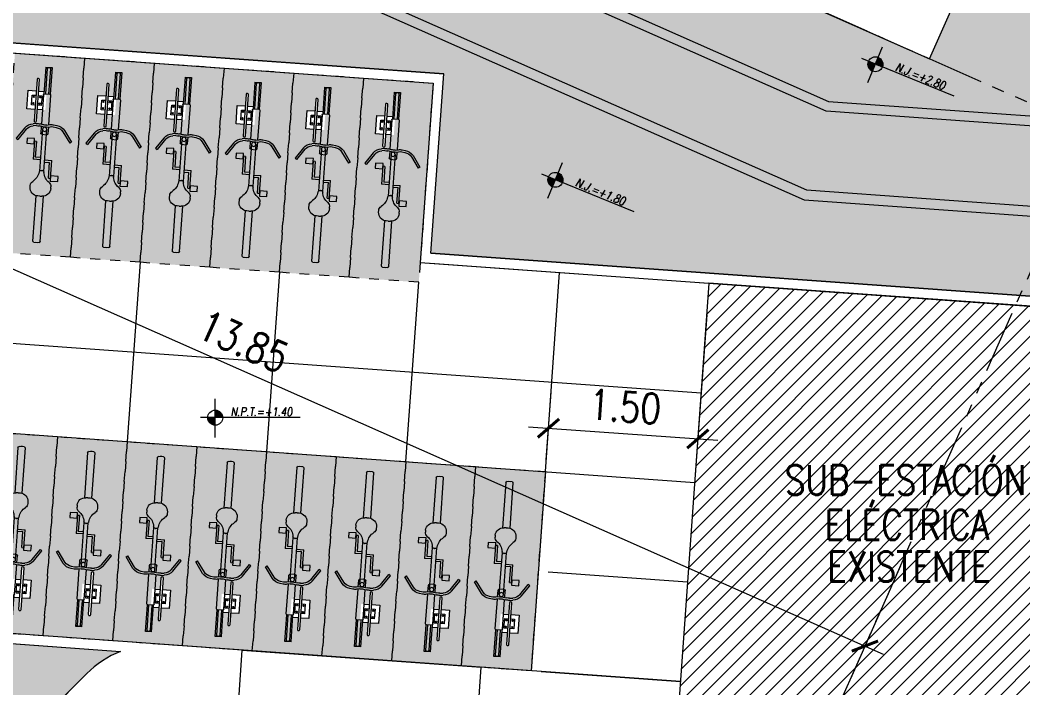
# Model space of a CAD drawing. Header units: millimetres. Extents: x 2471 to 2909, y 1327 to 1568.
# Drawn here: x 2622.96 to 2633.01, y 1379.95 to 1386.63 of the extents above; entities that cross this region are included whole.
import ezdxf
from ezdxf.enums import TextEntityAlignment as Align

# ---------------------------------------------------------------- set-up
doc = ezdxf.new("R2010")
doc.units = ezdxf.units.MM
doc.set_wipeout_variables(frame=1)
doc.linetypes.add('HIDDEN2', pattern=[0.1875, 0.125, -0.0625])
doc.linetypes.add('PHANTOM', pattern=[2.5, 1.25, -0.25, 0.25, -0.25, 0.25, -0.25])
doc.layers.get('0').update_dxf_attribs({"color": 251, "lineweight": 9})
doc.layers.get('DEFPOINTS').update_dxf_attribs({"color": 251, "lineweight": 9})
for name, color, linetype, lineweight in [('A-BICICLETAS', 251, 'Continuous', 13), ('A-EJES', 251, 'PHANTOM', 13), ('A-HATCH', 251, 'Continuous', 13), ('A-MOBILIARIO', 251, 'Continuous', 13), ('A-MURO BAJO', 251, 'Continuous', 13), ('A_50_TextoAmbiente', 251, 'Continuous', 13), ('A_50_TextoIndicaciones', 251, 'Continuous', 13), ('COTAS-EXTER', 251, 'Continuous', 13), ('DLP_VERDE', 251, 'Continuous', 13), ('HATCH', 251, 'Continuous', 13)]:
    doc.layers.add(name, color=color, linetype=linetype, lineweight=lineweight)
doc.styles.add('R100-200', font='romans.shx', dxfattribs={"width": 0.8, "height": 0.3})
doc.styles.add('R80', font='romans.shx', dxfattribs={"width": 0.8, "oblique": 15, "height": 0.1})
doc.styles.add('R80-200', font='romans.shx', dxfattribs={"width": 0.8, "oblique": 10, "height": 0.2})
doc.styles.add('TXT_COTAS', font='romans.shx', dxfattribs={"width": 0.8})
doc.dimstyles.new('DLP-COTA 200', dxfattribs={"dimtxt": 0.3, "dimasz": 0.2, "dimexe": 0.36, "dimexo": 0.12, "dimgap": 0.12, "dimtad": 1, "dimzin": 0, "dimdsep": 46, "dimtxsty": 'TXT_COTAS', "dimblk": 'ARCHTICK', "dimcen": 0.18, "dimdle": 0.2, "dimclrd": 256, "dimclre": 256, "dimclrt": 2, "dimadec": 0, "dimazin": 0, "dimtfac": 1, "dimtix": 1, "dimtofl": 0, "dimtmove": 2, "dimatfit": 3, "dimfxl": 0.36, "dimtolj": 1, "dimtzin": 0, "dimlwd": 9, "dimlwe": 9, "dimarcsym": 0})

# ---------------------------------------------------------------- blocks, each defined once
blk = doc.blocks.new('_ArchTick')
at = {"color": 0, "linetype": 'ByBlock', "const_width": 0.15}
blk.add_lwpolyline([(-0.5, -0.5), (0.5, 0.5)], dxfattribs=at)
blk = doc.blocks.new('*D869')
at = {"layer": 'COTAS-EXTER', "lineweight": 9, "transparency": 16777216}
for p, q in [((43.23897847510482, 8.848695118270879), (42.7372835851853, 7.714718828093073)), ((42.70003753855153, 8.124856283112916), (55.731739547146, 2.359358043603272)), ((55.90488167913821, 3.245033940590982), (55.40318678921869, 2.111057650413173))]:
    blk.add_line(p, q, dxfattribs=at)
at = {"layer": 'DEFPOINTS', "color": 0, "transparency": 16777216}
for p in [(43.28752959365374, 8.958434759639204, -1.21716331414238e-07), (55.95343279768713, 3.354773581959307, -1.21716331414238e-07), (55.54884014486545, 2.440276574518144)]:
    blk.add_point(p, dxfattribs=at)
at = {"layer": 'COTAS-EXTER', "lineweight": 9, "transparency": 16777216, "xscale": 0.2, "yscale": 0.2, "zscale": 0.2}
for p, rotation in [((42.88293694083207, 8.043937752198044), 156.1343966983409), ((55.54884014486545, 2.440276574518144), 336.1343966983409)]:
    blk.add_blockref('_ArchTick', p, dxfattribs=dict(at, rotation=rotation))
at = {"layer": 'COTAS-EXTER', "color": 2, "transparency": 16777216, "insert": (49.32512855958385, 5.489021356436822), "char_height": 0.3, "attachment_point": 5, "rotation": 336.13439669834094, "style": 'TXT_COTAS'}
blk.add_mtext('\\A1;13.85', dxfattribs=at)
blk = doc.blocks.new('SIM NIVEL PLANTA')
at = {"linetype": 'Continuous'}
h = blk.add_hatch(dxfattribs=at)
h.set_pattern_fill('_USER', color=256, scale=0.0999963382923852, angle=45, style=0, pattern_type=0)
h.set_pattern_definition([(45, (35396.10580914898, 26516.48920438578), (-0.0707080889003696, 0.0707080889003696), [])])
h.paths.add_polyline_path([(-17.03192196782002, 1e-16), (-15.53208676343602, 1e-16, 0.4092090227661144), (-17.03192196782002, 1.474380134766136)])
h.paths.add_polyline_path([(-18.53175717220401, -1e-16, 0.4192358746569979), (-17.03192196782002, -1.525729753993459), (-17.03192196782002, 0)])
for p, q in [((-17.03192196782002, -3.974827738415029), (-17.03192196782002, 3.71603278895526)), ((0, 0), (-20, 0))]:
    blk.add_line(p, q)
blk.add_circle((-17.03192196782002, -0.0256748096136619), 1.500054944379798, dxfattribs=at)
at = {"style": 'R80'}
blk.add_attdef('N.P.T.+0.00', text='', height=2.029999999999998, dxfattribs=at).set_placement((-7.766043381718013, 2.014999999999999), align=Align.MIDDLE_CENTER)
blk = doc.blocks.new('BICICLETA')
at = {"ltscale": 0.1}
for p, q in [((-0.0352169326506555, 0), (-0.0352169326506555, -0.3043964114040136)), ((0.0352169326506555, 0), (-0.0352169326506555, 0)), ((0.0352169326506555, 0), (0.0352169326506555, -0.3060924336314201)), ((-0.0219918483053334, -0.3035321608185768), (-0.0219918483053334, -0.0161127932369709)), ((-0.0102528707357124, -0.0043738167732954), (0.0073555955896154, -0.0043738167732954)), ((0.0190945731010288, -0.0161127932369709), (0.0190945731010288, -0.3035321608185768)), ((-0.042535059095826, -0.3152711372822523), (-0.042535059095826, -0.6538007911294699)), ((0.0278988062636927, -0.3035321608185768), (-0.030796081526205, -0.3035321608185768)), ((0.0396377838333137, -0.3152711372822523), (0.0396377838333137, -0.6538007911294699)), ((-0.1006510849110782, -0.6495964899659157), (-0.136093778302893, -0.6538777090609074)), ((-0.097835585474968, -0.6729050148278475), (-0.1332782788667828, -0.6771862339228392)), ((-0.0226960347499699, -0.681324178352952), (-0.0625106919324026, -0.6739967521280051)), ((-0.0226960347499699, -0.6574519332498312), (-0.0582612127182074, -0.6509065739810467)), ((-0.042535059095826, -0.6776730362325907), (-0.042535059095826, -0.755668381229043)), ((0.0197987574501895, -0.6574519332498312), (0.0553639375721105, -0.6509065739810467)), ((0.0197987574501895, -0.681324178352952), (0.059613416728098, -0.6739967521280051)), ((0.0396377838333137, -0.6776730362325907), (0.0396377838333137, -0.755668381229043)), ((0.0949383102124557, -0.6729050148278475), (0.1303810036624782, -0.6771862339228392)), ((0.0977538097067736, -0.6495964899659157), (0.1331965030985884, -0.6538777090609074)), ((-0.2294698675977997, -0.7060678862035275), (-0.317238318210002, -0.8312386739999055)), ((-0.211091686564032, -0.7206780482083559), (-0.2988601372344419, -0.845848836004734)), ((0.0278988062636927, -0.7674073576927185), (-0.030796081526205, -0.7674073576927185)), ((-0.0249265927122906, -0.7087124697864056), (-0.0249265927122906, -1.187924370169639)), ((0.022029317507986, -0.7087124697864056), (0.022029317507986, -1.187924370169639)), ((0.208194411417935, -0.7206780482083559), (0.2959628619719297, -0.845848836004734)), ((0.2265725923934951, -0.7060678862035275), (0.3143410430639051, -0.8312386739999055)), ((-0.317238318210002, -0.8312386739999055), (-0.2988601372344419, -0.845848836004734)), ((0.0817608520155773, -0.8520537223666906), (0.0817608520155773, -1.033725392073392)), ((0.0817608520155773, -0.8520537223666906), (0.105238807038404, -0.8520537223666906)), ((0.105238807038404, -0.8520537223666906), (0.105238807038404, -1.057203346863389)), ((0.3143410430639051, -0.8312386739999055), (0.2959628619719297, -0.845848836004734)), ((-0.0249265927122906, -1.057203346863389), (-0.1081360823009163, -1.057203346863389)), ((-0.1081360823009163, -1.262352971360087), (-0.1081360823009163, -1.057203346863389)), ((-0.0846581271616742, -1.262352971360087), (-0.0846581271616742, -1.080681301653385)), ((-0.0249265927122906, -1.080681301653385), (-0.0846581271616742, -1.080681301653385)), ((0.022029317507986, -1.033725392073392), (0.0817608520155773, -1.033725392073392)), ((0.022029317507986, -1.057203346863389), (0.105238807038404, -1.057203346863389)), ((-0.0059508346021175, -1.178271571174263), (-0.0014486375730485, -1.178271571174263)), ((0.0030535593978129, -1.178271571174263), (-0.0014486375730485, -1.178271571174263)), ((-0.1188384132110514, -1.377834189683198), (-0.1188384132110514, -1.357673712074756)), ((-0.0846581271616742, -1.262352971360087), (-0.1081360823009163, -1.262352971360087)), ((0.1159411379485391, -1.377834189683198), (0.1159411379485391, -1.357673712074756)), ((-0.042535059095826, -1.988261021673679), (-0.042535059095826, -1.470080446451902)), ((-0.0014486375730485, -1.471746010705828), (-0.0249265927122906, -1.471746010705828)), ((-0.0014486375730485, -1.471746010705828), (0.022029317507986, -1.471746010705828)), ((0.0396377838333137, -1.988261021673679), (0.0396377838333137, -1.470080446451902)), ((0.0278988062636927, -2), (-0.030796081526205, -2)), ((0.0073555955896154, -2), (-0.0102528707357124, -2))]:
    blk.add_line(p, q, dxfattribs=at)
for points in [[(0.1902822779957205, -0.8224237971007823), (0.1902822779957205, -0.881683649495244), (0.105238807038404, -0.881683649495244), (0.105238807038404, -0.8224237971007823)], [(-0.1931795531418174, -1.29198289848864), (-0.1931795531418174, -1.232723046094179), (-0.1081360823009163, -1.232723046094179), (-0.1081360823009163, -1.29198289848864)]]:
    blk.add_lwpolyline(points, close=True, dxfattribs=at)
blk.add_circle((-0.0014486375730485, -0.7087124697864056), 0.0234779551140784, dxfattribs=at)
for centre, radius, start, end in [((-0.0102528707357124, -0.0161127932369709), 0.0117389775570392, 90, 180), ((0.0073555955896154, -0.0161127932369709), 0.0117389775570392, 0, 90), ((-0.030796081526205, -0.3152711372822523), 0.0117389775570392, 90, 180), ((0.0278988062636927, -0.3152711372822523), 0.0117389775570392, 0, 90), ((-0.1192007814534008, -0.7937288600951434), 0.1408677306844701, 96.88754168544253, 141.5162396739128), ((-0.1192007814534008, -0.7937288600951434), 0.1173897755703917, 96.88754168544253, 141.5162396739128), ((-0.083758088061586, -0.7894476391375065), 0.1408677306844701, 79.57206374426998, 96.88754168544253), ((-0.083758088061586, -0.7894476391375065), 0.1173897755703917, 79.57206374426998, 96.88754168544253), ((-0.001448638678994, -0.5420010443776846), 0.1173897755703917, 259.5720637442699, 280.42793625573), ((-0.001448638678994, -0.5658732894808054), 0.1173897755703917, 259.5720637442699, 280.42793625573), ((0.0808608127990738, -0.7894476391375065), 0.1408677306844701, 83.11245831455749, 100.42793625573), ((0.0808608127990738, -0.7894476391375065), 0.1173897755703917, 83.11245831455749, 100.42793625573), ((0.1163035061908886, -0.7937288600951434), 0.1173897755703917, 38.48376032608721, 83.11245831455749), ((0.1163035061908886, -0.7937288600951434), 0.1408677306844701, 38.48376032608721, 83.11245831455749), ((-0.030796081526205, -0.755668381229043), 0.0117389775570392, 180, 270), ((0.0278988062636927, -0.755668381229043), 0.0117389775570392, 270, 0), ((-0.1922793090343475, -1.177966738119721), 0.1643621935413706, 306.3264775057557, 352.7261544639273), ((-0.0059508346021175, -1.20174952596426), 0.0234779551140784, 90, 172.7261544639273), ((0.0030535593978129, -1.20174952596426), 0.0234779551140784, 7.273845536072695, 90), ((0.1893820338300429, -1.177966738119721), 0.1643621935413706, 187.2738455360727, 233.6735224942443), ((-0.0601435254211538, -1.357673712074756), 0.0586948877851959, 126.3264775057557, 180), ((0.0572462502168492, -1.357673712074756), 0.0586948877851959, 0, 53.6735224942443), ((-0.0249265927122906, -1.377834189683198), 0.0939118204563134, 180, 270), ((0.022029317507986, -1.377834189683198), 0.0939118204563134, 270, 0), ((-0.030796081526205, -1.988261021673679), 0.0117389775570392, 180, 270), ((0.0278988062636927, -1.988261021673679), 0.0117389775570392, 270, 0)]:
    blk.add_arc(centre, radius, start, end, dxfattribs=at)
blk = doc.blocks.new('ESTAC_BICICLETA')
at = {"layer": 'HATCH'}
h = blk.add_hatch(color=254, dxfattribs=at)
h.dxf.hatch_style = 1
h.paths.add_polyline_path([(-2.842170943040401e-14, 5.684341886080801e-14), (0.6999999999999715, 5.684341886080801e-14), (0.6999999999999715, -1.999999999999943), (-2.842170943040401e-14, -1.999999999999943)])
blk.add_wipeout([(0.15975609629183463, -0.3627446446918575), (0.24024390110958604, -0.3627446452913943), (0.2402439018728295, -0.24811049739538493), (0.2415715358754798, -0.2425770802031807), (0.24634256008705174, -0.23754857846195232), (0.2524390239436633, -0.2359153752871982), (0.25798507854886604, -0.23724945317993928), (0.26294303427914417, -0.24191479165214913), (0.2646341460144354, -0.24811049735797042), (0.2646341461599105, -0.36274464529139205), (0.34512194965106685, -0.3627446448416499), (0.3451219506868261, -0.5481104992319368), (0.26463414615988784, -0.5481104988322484), (0.2646341456511748, -0.6627446443578382), (0.2629002484999017, -0.6690123211736188), (0.2586449430240477, -0.6732426230387067), (0.25243902439807175, -0.6749397656108975), (0.2462697027867227, -0.6732641715921379), (0.24141828978237936, -0.6679661758293884), (0.2402439031449687, -0.6627446443952529), (0.24024390280734034, -0.548110498741299), (0.15975609732781645, -0.5481104991911333)])
at = {"layer": 'A-BICICLETAS', "color": 251, "linetype": 'HIDDEN2', "ltscale": 0.5}
blk.add_lwpolyline([(-2.842170943040401e-14, 5.684341886080801e-14), (0.6999999999999715, 5.684341886080801e-14), (0.6999999999999715, -1.999999999999943), (-2.842170943040401e-14, -1.999999999999943)], close=True, dxfattribs=at)
at = {"layer": 'A-MOBILIARIO', "color": 6, "linetype": 'Continuous'}
blk.add_lwpolyline([(0.2402439018728666, -0.2481104972216373), (0.2402439031449558, -0.6627446439943403, 1), (0.2646341456510621, -0.6627446447212484), (0.2646341460144164, -0.2481104974942528, 1)], format="xyb", close=True, dxfattribs=at)
at = {"layer": 'A-MOBILIARIO', "color": 4, "linetype": 'Continuous'}
for points in [[(0.2402439013277105, -0.54811049874124), (0.1597560973277934, -0.54811049874124), (0.1597560962918346, -0.3627446446918471), (0.2402439011095233, -0.3627446452913816)], [(0.2646341461599078, -0.3627446452913816), (0.3190918139949385, -0.3627446456971605)], [(0.2402439013277604, -0.5042080597089097), (0.2036585361148097, -0.5042080597089097), (0.2036585355695288, -0.4066470840511963), (0.2402439007825045, -0.4066470843237119)], [(0.2646341458327891, -0.4066470843237618), (0.3012195108640378, -0.4066470845964272), (0.3012195114091689, -0.5042080599815252), (0.2646341463779203, -0.5042080597998481)], [(0.3152207159356595, -0.5481104990834319), (0.2646341461598578, -0.5481104988322283)]]:
    blk.add_lwpolyline(points, dxfattribs=at)
at = {"layer": 'A-MOBILIARIO', "color": 7, "linetype": 'Continuous'}
for centre in [(0.2203465871742777, -0.4233351203003361), (0.2203465857205364, -0.4875200259130098), (0.2845314732517705, -0.4233351258429853), (0.284531470707742, -0.4875200224602462)]:
    blk.add_circle(centre, 0.006592494551161714, dxfattribs=at)
at = {"layer": 'A-BICICLETAS', "xscale": -0.8780487806474042, "yscale": 0.8780487806474041, "zscale": 0.878048780647404, "rotation": 0.003284121983559984}
blk.add_blockref('BICICLETA', (0.3499999999999715, -0.1185170615465621), dxfattribs=at)
blk = doc.blocks.new('*D863')
at = {"lineweight": 9, "transparency": 16777216}
for p, q in [((2629.843114733908, 1383.681920817363), (2629.728383746502, 1382.082372329351)), ((2628.235350934269, 1382.233233288258), (2628.283738686803, 1382.907842285818)), ((2628.05849559739, 1382.563073449246), (2629.953626835915, 1382.427141165923))]:
    blk.add_line(p, q, dxfattribs=at)
at = {"layer": 'DEFPOINTS', "color": 0, "transparency": 16777216}
for p in [(2629.851699930754, 1383.80161331669), (2629.754139337037, 1382.441449827332), (2628.226765737424, 1382.113540788931)]:
    blk.add_point(p, dxfattribs=at)
at = {"lineweight": 9, "transparency": 16777216, "xscale": 0.2, "yscale": 0.2, "zscale": 0.2}
for p, rotation in [((2628.257983096268, 1382.548764787837), 175.8973655137129), ((2629.754139337037, 1382.441449827332), 355.8973655137129)]:
    blk.add_blockref('_ArchTick', p, dxfattribs=dict(at, rotation=rotation))
at = {"color": 2, "transparency": 16777216, "insert": (2629.025377909554, 1382.76441543107), "char_height": 0.3, "attachment_point": 5, "rotation": 355.8973655137129, "style": 'TXT_COTAS'}
blk.add_mtext('\\A1;1.50', dxfattribs=at)
blk = doc.blocks.new('ESTRUCTURAS_PISO-1')
at = {"layer": 'HATCH'}
h = blk.add_hatch(color=256, dxfattribs=at)
h.dxf.hatch_style = 1
h.paths.add_polyline_path([(0.1499999901079718, 19.44999999668642), (0.1499999922561983, 14.60000000600598), (5.887486622668803e-07, 14.60000000616151), (-2.934752046712674e-06, 19.44999999667903)])
h.paths.add_polyline_path([(0.1499999928682882, 25.95000000711354), (-5.750000026271664, 25.95000000711354), (-5.750000026271664, 24.90000000721841), (-5.600000026644011, 24.90000000718919), (-5.600000027575334, 25.80000000716143), (-3.661173650471028e-06, 25.80000000709185), (-3.661244591057766e-06, 20.55000000711334), (-1.400003661290611, 20.55000000711266), (-1.400003661291521, 20.45000000710161), (-3.661290065792855e-06, 20.45000000710161), (-2.971077265101485e-06, 19.49999999667909), (1.799999990873403, 19.49999999676641), (1.799999991804725, 20.14999999637678), (1.699999994039899, 20.14999999637678), (1.699999989383286, 19.64999999677241), (0.1499999900188413, 19.6499999966851)])
h.paths.add_polyline_path([(-2.400000023105349, 21.40000001892554), (-2.300000025499685, 21.40000001898738), (-2.300000025898953, 23.10000000707873), (-5.750000023105713, 23.10000000707873), (-5.750000024036126, 21.80000000707298), (-5.650000024036672, 21.80000000707298), (-5.650000024036672, 23.00000000707269), (-2.400000023477332, 23.00000000714272)], flags=17)
h.paths.add_polyline_path([(-5.750000023501343, 20.45000000711354), (-2.30000002496763, 20.45000000711354), (-2.30000002496763, 20.60000000706134), (-5.750000023501343, 20.60000000709033)], flags=17)
h.paths.add_polyline_path([(-6.250003684932381, 17.49999994136726), (-6.250003684932381, 17.74999994136749), (-5.000000014646503, 17.74999995597409), (-5.00000001562239, 17.49999995653786)])
h.paths.add_polyline_path([(1.14999999027259, 15.10000000163188), (1.049999989714706, 15.10000000163188), (1.049999986084913, 13.10000000130026), (0.1499999868392479, 13.10000000036894), (0.149999986218063, 13.7000000003693), (-1.32231434690766e-08, 13.70000000021378), (-1.32231434690766e-08, 13.02500000021359), (-1.32231434690766e-08, 12.35000000021341), (0.149999986218063, 12.35000000005789), (0.1499999868383384, 12.95000000005825), (1.049999986084913, 12.94999999912693), (1.049999989714706, 10.94999999879542), (1.149999989341268, 10.94999999879542), (1.149999985615977, 12.94999999912693), (6.399999994740028, 12.95000001106484), (6.399999995450344, 12.60000001080857), (6.549999995451799, 12.60000001101946), (6.549999994607788, 13.02500000021359), (6.549999995451799, 13.44999998940727), (6.399999992926496, 13.44999998961816), (6.399999992082485, 13.09999998936235), (1.149999985615977, 13.10000000130026)])
h.paths.add_polyline_path([(0.149999990086144, 6.500000003740752), (0.1499999922561983, 11.4499999944212), (-7.185008144006133e-09, 11.44999999426568), (2.101023710565642e-08, 6.599999998643739), (-1.450000009989708, 6.599999996408997), (-1.450000009989708, 7.049999985408022), (-4.100000009989344, 7.049999954061605), (-4.100000010003896, 6.899999996787415), (-1.600000009812902, 6.899999996711813), (-1.600000009915675, 6.449999996264978), (-9.899849828798324e-09, 6.449999998643648), (-9.899849828798324e-09, 1.149994747349524), (-0.9000000094556526, 1.149991251752112), (-0.9000000102296326, 0.9999999873791694), (2.159140422008932e-09, 0.9999999872172793), (0, 0), (4.599997728599192, -6.536652108479757e-09), (4.599997728601011, 0.1499847499508178), (0.1499999928646503, 0.1500089923139285), (0.1499999926736564, 6.350000003742025), (1.799999991088043, 6.350000003649029), (1.799999990873403, 6.500000003660716)])
h.paths.add_polyline_path([(2.70000000148957, 5.550000003573359), (6.150000003291098, 5.550000003547893), (6.150000002794513, 5.650000003547348), (2.70000000149048, 5.650000003573723)])
h.paths.add_polyline_path([(2.69999999776519, 6.450000003562081), (2.799999995530015, 6.450000003562081), (2.799999996453153, 8.150000003800642), (6.049999999255306, 8.150000003713558), (6.050000000186628, 6.850000003074229), (6.149999995902363, 6.850000003219748), (6.149999996606311, 8.250000003810442), (2.70000000521577, 8.250000003736773)])
h.paths.add_polyline_path([(2.799999997389023, 3.050000003789364), (6.049999999257125, 3.05000000370228), (6.050000000186628, 4.350000004021013), (6.14999999869633, 4.350000003875493), (6.149999996526276, 2.900000003620448), (2.699999998075327, 2.900000003752325), (2.699999994815698, 4.750000003535888), (2.799999996463157, 4.750000003521563)])
h.paths.add_polyline_path([(-8.400000015386468, 9.399997958064432), (-8.400000015387377, 9.299997962376892), (-6.650000015083606, 9.2999979557394), (-6.650000014152283, 8.399997956493735), (-7.250000015003934, 8.399997957586038), (-7.250000014848411, 8.249997958144832), (-6.50000001508306, 8.249997956432594), (-6.50000001508397, 15.54999995996434), (-4.000000016390914, 15.54999995996434), (-4.000000015079422, 8.24999795708652), (-1.900000013475619, 8.249997956946572), (-1.900000013464705, 8.399999954503187), (-3.850000013468161, 8.399999954535701), (-3.850000013179852, 12.09999995453461), (-1.200000013788667, 12.09999995448914), (-1.200000013788667, 12.24999995449025), (-3.850000013179852, 12.2499999545463), (-3.850000013153476, 13.84999995453461), (-1.200000014399848, 13.84999995435123), (-1.200000014378929, 13.99999995435951), (-3.850000013770114, 13.9999999544907), (-3.850000017528146, 15.69999994814884), (-6.650000015079968, 15.69999762439011), (-6.650000015083606, 9.399997955270464)])
h.paths.add_polyline_path([(-10.9000000136657, 0.3999999965470806), (-10.75000001359876, 0.3999999965416237), (-10.75000000506498, 3.500000003163564), (-10.60000000515811, 3.499999999438273), (-10.60000001368644, 0.1999999938151404), (-10.90000001369117, 0.1999999929029173)])
h.paths.add_polyline_path([(-6.15000000998316, 5.249999998436579), (-6.300000009994619, 5.249999998651447), (-6.300000010074655, 6.899999999438478), (-11.10000000075524, 6.899999997268424), (-11.10000000059972, 7.04999999670963), (-4.750000009952601, 7.049999958050194), (-4.750000009938958, 6.899999997925761), (-6.150000010105032, 6.899999999505781)])
h.paths.add_polyline_path([(-12.00000000639193, 6.900000003306559), (-12.60000000639229, 6.900000002686284), (-12.60000000546097, 6.000000003439709), (-10.600000005129, 5.999999999809916), (-10.600000005129, 5.900000000183354), (-12.60000000546097, 5.900000003908644), (-12.60000001700337, 0.3999999839160182), (-12.45000020287534, 0.3999999839160182), (-12.44999984873357, 0.2000000295377049), (-12.59999974622679, 0.2000000303369234), (-12.74999996135739, 0.2000000303371507), (-12.75000002810793, 6.900000020378229), (-14.9499999766349, 6.900000000155728), (-14.9499999766349, 7.050000003318701), (-12.6000000281083, 7.050000002780962), (-12.00000000654745, 7.050000002747765)])
h.paths.add_polyline_path([(-6.20000000989603, 4.24999999399472), (-7.800000010133772, 4.249999993063398), (-7.80000001004737, 0.7999999902694981), (-6.600000009437281, 0.7999999912008207), (-6.600000009524592, 0.6999999908283598), (-7.90000001014414, 0.6999999929183787), (-7.900000010070471, 4.349999984309079), (-6.20000000989603, 4.34999999175966)])
h.paths.add_polyline_path([(-5.300000009907308, 4.349999988035279), (-5.300000009881842, 0.6999999862335926), (-5.400000009881296, 0.6999999867301767), (-5.400000009907671, 4.349999988034369)])
h.paths.add_polyline_path([(-2.800000010121039, 4.249999992137873), (-4.500000009855285, 4.249999993063398), (-4.500000009869837, 4.349999994709151), (-2.700000010086114, 4.349999991449522), (-2.700000009954238, 0.6999999929984142), (-4.100000010238546, 0.6999999908283598), (-4.100000010325857, 0.7999999912008207), (-2.800000010035546, 0.7999999902694981)])
h.paths.add_polyline_path([(-8.100000006853406, 14.89999796627717), (-8.400000006858136, 14.89999796536495), (-8.400000015415571, 11.79999795974084), (-8.2500000154796, 11.79999795601555), (-8.250000006935807, 14.69999796628554), (-8.100000006869777, 14.69999796627872)])
h.paths.add_polyline_path([(-16.30000001506141, 11.04999796365018), (-14.60000001529352, 11.04999796272432), (-14.60000001527897, 10.94999796107845), (-16.40000001513363, 10.94999796433808), (-16.4000000152655, 14.39999796278926), (-15.00000001491026, 14.39999796495931), (-15.00000001482294, 14.29999796458674), (-16.30000001514873, 14.29999796551806)])
h.paths.add_polyline_path([(-12.80000001515418, 10.04999795713616), (-12.80000001507415, 8.399997956349125), (-8.15000001494991, 8.39999795851736), (-8.150000015104524, 8.249997959076154), (-14.3500000152053, 8.249997967546278), (-14.35000001521803, 8.399997957861729), (-12.95000001504377, 8.399997956281823), (-12.95000001516564, 10.04999795735102)])
h.paths.add_polyline_path([(-13.70000001484641, 10.94999796775323), (-13.70000001487278, 14.39999796905749), (-13.80000001526696, 14.39999796955408), (-13.80000001524149, 10.94999796775232)])
h.paths.add_polyline_path([(-19.10000001524713, 8.399997957152095), (-19.10000001524713, 13.15000320843933), (-18.20000001569315, 13.15000670403583), (-18.20000001491917, 13.29999796840866), (-19.25000001530316, 13.29999796859693), (-19.25000001530316, 8.249997973719019), (-15.00000001895933, 8.249997968400294), (-15.00000001859917, 8.399997963041642)])
h.paths.add_polyline_path([(-11.20000001501739, 11.04999796271886), (-11.20000001510289, 14.2999979655184), (-12.45000001571134, 14.29999796644938), (-12.45000001562403, 14.39999796495931), (-11.1000000150043, 14.39999796286929), (-11.10000001507797, 10.94999797147852), (-12.90000001485805, 10.94999796402794), (-12.90000001485805, 11.049997961793)])
h.paths.add_polyline_path([(-19.10000002821471, 0.8500000296980943), (-17.80000002810357, 0.8500000303661182), (-17.80000002810357, 0.7000000303655725), (-19.25000002811703, 0.700000030254273), (-19.25000003223704, 7.050000000155023), (-17.65000003179739, 7.050000000155023), (-17.65000003179739, 6.90000000037503), (-19.10000003199184, 6.900000000256796), (-19.10000003168898, 4.5999999705856), (-16.90000003185742, 4.599999971761122), (-16.90000003175737, 4.499999971758598), (-19.10000003058303, 4.499999970587851)])
h.paths.add_polyline_path([(-16.0000000281043, 0.7000000303655725), (-15.85000002810466, 0.7000000303655725), (-15.85000003179721, 4.499999971403213), (-16.00000003180685, 4.499999971403213)])
h.paths.add_polyline_path([(-23.71174792393867, 4.694981177060299), (-26.83278698222875, 2.52723688927847), (-26.77574107907731, 2.44510428344779), (-23.65470202177403, 4.612848570476899)])
h.paths.add_polyline_path([(-26.52437364007255, 11.81219777092031), (-27.66529168568104, 13.45484989931481), (-27.54209277622795, 13.54041875227335), (-26.40117473075134, 11.89776662390648), (-25.78514996728882, 12.32563187735809), (-25.35729298958267, 11.70963859598555), (-25.48049140109742, 11.62406902544637), (-25.82277414885993, 12.11685956980898), (-26.56199076153553, 11.60342398809075), (-25.42106316003355, 9.960778509607053), (-25.50319543466867, 9.903732130323192), (-26.6441230360897, 11.5463776088651), (-30.87393566005994, 8.608489717905968), (-30.67427317494639, 8.321026536457225), (-30.79747158646387, 8.235456965932826), (-31.28239044532347, 8.93361675210349), (-31.15919503681744, 9.019183173721785), (-30.95953439010373, 8.731719043735893)])
h.paths.add_polyline_path([(-22.3499985845956, 2.30000002970894), (-22.94999963087412, 2.300000029709395), (-22.94999963087412, 2.371161799319339), (-23.77326304836424, 3.556466401709827), (-23.19833480277794, 3.95578771647547), (-23.14128890068423, 3.873655109993706), (-23.63408453974353, 3.531379697311877), (-22.84827514547305, 2.400000029709304), (-22.24999858459614, 2.400000029708849), (-22.24999858459523, 0.2000000307527898), (-22.95000003147925, 0.2000000307527898), (-22.95000003147925, 0.3000000297215593), (-22.3499985845956, 0.3000000297228098)])
h.paths.add_polyline_path([(-25.96799133173045, 1.545081866982059), (-26.09119024150004, 1.459513013815126), (-25.21638473839812, 0.2000000322293545), (-24.15000003164278, 0.2000000317319746), (-24.15000003152727, 0.3500000304429705), (-25.13793703094416, 0.3500000304434252)])
h.paths.add_polyline_path([(-24.25024774732537, 5.294996126930187), (-25.22002616713417, 6.691247680465267), (-28.1767991370134, 4.637593927563557), (-27.43520520152833, 3.569874068910394), (-27.51733780604809, 3.512828168180931), (-28.3159804159277, 4.662684625234988), (-25.19494220884008, 6.830430142921387), (-24.16811514084293, 5.352042029084487)])
h.paths.add_polyline_path([(-19.40000002823308, 0.7000000294699475), (-20.45000003131645, 0.7000000289278887), (-20.45000003140376, 0.8500000276640094), (-19.55000002830548, 0.8500000276640094), (-19.55000003134501, 6.899999999887314), (-20.80000003110126, 6.899999999433135), (-20.80000003117311, 7.049999999508827), (-19.40000003050227, 7.050000000155023)])
h.paths.add_polyline_path([(-24.967082299715, 10.88487278332582), (-23.14159015980385, 8.256612265387503), (-24.45575031490716, 7.343845451685866), (-24.39870441283983, 7.261712845143734), (-23.248808660127, 8.060387708489998), (-22.44284660495669, 6.899999998742032), (-21.20000003107907, 6.899999999324905), (-21.20000003114637, 7.049999999352394), (-22.36439916846848, 7.049999998832163), (-23.09708681497796, 8.104890529516524), (-22.93282191911749, 8.21898279037714), (-24.84388360874436, 10.97044197081891)])
h.paths.add_polyline_path([(-29.63647424236933, 12.08574824794175), (-29.55090538617787, 11.96254934035835), (-32.01488334300757, 10.25117243237378), (-31.92931377223613, 10.12797402097351), (-32.13464623967684, 9.98535860497418), (-32.30578394513668, 10.2317564248159)])
h.paths.add_polyline_path([(-36.77959101310626, 20.09127111936607), (-32.91935419428592, 22.77243151456855), (-33.00492304726959, 22.89563042445297), (-36.98835447251258, 20.12890416520361), (-36.38937249993978, 19.2665117966659), (-36.2661807654149, 19.35207566715951)])
h.paths.add_polyline_path([(-33.45751670946083, 18.98952507340493), (-32.48773637289105, 17.59327076350905), (-32.40560376502344, 17.65031666655011), (-33.43243000565781, 19.12870358165969), (-36.43027014201198, 17.04652815545023), (-35.63162751401978, 15.89667166285926), (-35.54949490715808, 15.95371756511645), (-36.29109163557769, 17.02144144943441)])
h.paths.add_polyline_path([(-31.94923655356251, 16.9932558106442), (-34.94707669261243, 14.91108038243362), (-34.89003079009126, 14.82894777620868), (-31.89219065145062, 16.91112320413492)])
h.paths.add_polyline_path([(-33.4102735787601, 12.87374482074767), (-34.12334735478453, 13.90040240313567), (-34.20547996154801, 13.84335650073899), (-33.4353602809224, 12.73456631355657), (-30.43752015047994, 14.81674173591409), (-31.43582343147409, 16.25406235420155), (-31.51795603614573, 16.19701645336318), (-30.5766986518729, 14.84182844524935)])
h.paths.add_polyline_path([(-26.3944698404548, 13.72873608847954), (-26.51767054416996, 13.64317043779454), (-29.25587311459458, 17.58553394098226), (-29.13267423432808, 17.67110277349252)])
h.paths.add_polyline_path([(6.399999992982885, 14.94999999316224), (3.549999986361399, 14.95000000171058), (3.54999999008669, 15.10000000161733), (6.64999999570955, 15.09999999307445), (6.649999996621773, 14.7999999930696), (6.399999992976518, 14.7999999931003)])
h.paths.add_polyline_path([(2.70000000149048, 20.39999999685335), (6.150000002794513, 20.39999999687973), (6.150000003291098, 20.49999999687918), (2.70000000148957, 20.49999999685372)])
h.paths.add_polyline_path([(6.149999996606311, 17.79999999661675), (6.149999995902363, 19.19999999720733), (6.050000000186628, 19.19999999735285), (6.049999999255306, 17.89999999671375), (2.799999996455881, 17.89999999662666), (2.799999995530015, 19.59999999686499), (2.69999999776519, 19.59999999686499), (2.70000000521577, 17.79999999669042)])
h.paths.add_polyline_path([(5.050000002334855, 25.95000000725292), (0.1999999906574885, 25.95000000732739), (0.1999999908757673, 25.79999999685913), (4.900005242175212, 25.79999999685913), (4.900008737772623, 24.89999999730514), (5.05000000214568, 24.89999999653116)])
h.paths.add_polyline_path([(2.699999998075327, 23.09999999667468), (2.699999994815698, 21.29999999689119), (2.799999996461338, 21.29999999690585), (2.799999997387204, 22.99999999663794), (6.049999999255306, 22.99999999672502), (6.050000000186628, 21.69999999640606), (6.149999995902363, 21.69999999655158), (6.149999996526276, 23.09999999680656)])
h.paths.add_polyline_path([(-23.75231534354225, 12.64176790105512), (-22.01241555602155, 10.13672324488925), (-22.54627026332219, 9.765929906284896), (-22.63180651902076, 9.889151456900663), (-22.2211833077954, 10.17435330923456), (-23.87551425330639, 12.55619904788432), (-24.28617728585323, 12.27096953731291), (-25.71232465294725, 14.3242848296486), (-25.58912566694198, 14.40985373535489), (-24.24854697443243, 12.47973749279777), (-23.22188938269755, 13.19281126131034), (-24.50542208371644, 15.04079476238689), (-24.91608425903996, 14.75556372930976), (-24.97313125050277, 14.83769790910219), (-24.43926917339195, 15.20849636621438), (-23.09869047531993, 13.27838011236167), (-18.7867286359251, 16.27328997176369), (-18.87229748898335, 16.39648888136185), (-18.70803243298542, 16.51058057652961), (-18.53689472675069, 16.26418275716537)])
h.paths.add_polyline_path([(-20.04173848105347, 18.08020731596059), (-19.95616962786789, 17.95700840618088), (-19.79190441645096, 18.07110020934135), (-19.96304212279938, 18.31749802886475), (-22.46808662547392, 16.57759803118779), (-22.3825177733479, 16.45439912130007)])
h.paths.add_polyline_path([(-29.1611971853481, 17.71216907677444), (-30.63958410348732, 16.68534284012367), (-30.72515295666562, 16.80854174989361), (-29.36996491545779, 17.74979915633821), (-32.96385674403336, 22.92415337553348), (-27.54310474794966, 26.68918287528822), (-26.80150802474236, 25.62145899687698), (-26.9247069344392, 25.5358901435967), (-27.58073480484472, 26.48041511279735), (-32.75508897869713, 22.88652331994285), (-29.84574797215373, 18.6977603900649), (-28.49056000420387, 19.6390177478047), (-28.43351410199921, 19.55688514137296), (-29.7887021083161, 18.6156277572095)])
h.paths.add_polyline_path([(-27.49465998418327, 19.78283412891187), (-27.43761408201135, 19.70070152232847), (-24.52190655414688, 21.72583104520095), (-24.57895245780765, 21.80796365067681)])
h.paths.add_polyline_path([(-27.86889459636495, 20.49694088172259), (-27.95102720103387, 20.43989498087126), (-28.97785343769465, 21.91828189915782), (-25.77468178973595, 24.14307207735487), (-25.71763588759404, 24.06093947100396), (-26.00510000668874, 23.86127881617585), (-25.26350328053741, 22.79355493075866), (-25.34563588582114, 22.73650902949714), (-26.08723260944043, 23.80423291667057), (-28.83867493239541, 21.8931951924493)])
h.paths.add_polyline_path([(-26.98124686740721, 19.04364066869869), (-26.01146653216165, 17.64738635745709), (-23.09575899802621, 19.67251588484055), (-23.83735572845035, 20.7402397675711), (-23.91948833296465, 20.68319386683777), (-23.23494026285425, 19.69760656199173), (-25.98638258501524, 17.78656883824794), (-26.89911426048275, 19.10068657119223)])
h.paths.add_polyline_path([(6.399999992976518, 11.25000000732689), (6.399999992982885, 11.10000000726495), (3.549999986361399, 11.09999999873116), (3.54999999008669, 10.94999999882452), (6.649999996640872, 10.95000000735286), (6.649999995671351, 11.25000000735304)])
edge = h.paths.add_edge_path()
edge.add_line((-29.9383385813544, 6.82322805691706), (-27.47436997217574, 8.53461893019778))
edge.add_line((-27.47436997217574, 8.53461893019778), (-27.55993963125366, 8.657817478475067))
edge.add_line((-27.55993960924116, 8.657817446785089), (-29.81857746313744, 7.089042421055751))
edge.add_line((-29.81857746314017, 7.089042421055296), (-29.90414703429724, 7.212240832968291))
edge.add_line((-29.90414703429724, 7.21224083296795), (-30.10947772288091, 7.069624879620051))
edge.add_line((-30.10947772288091, 7.069624879620051), (-29.9383385813544, 6.82322805691706))
edge = h.paths.add_edge_path(flags=17)
edge.add_line((-6.650000015080877, 15.69999795651222), (-6.250003683101568, 15.6999979563526))
h.paths.add_polyline_path([(-1.45000368401179, 15.39999993975266), (-1.45000368401179, 16.24999993975291), (-1.200000013725912, 16.24999995435951), (-1.2000000147018, 15.39999995492326)])
h.paths.add_polyline_path([(-2.600003684932744, 17.49999994136726), (-2.600003684932744, 17.74999994136749), (-1.500000014646503, 17.74999995597409), (-1.50000001562239, 17.49999995653786)])
h.paths.add_polyline_path([(-17.35000003179721, 7.049984790701501), (-15.85000003179721, 7.049984790701501), (-15.85000003179721, 6.900000000098998), (-17.35000003179721, 6.900000000098998)])
blk = doc.blocks.new('A$C64a6e5d1')
at = {"layer": 'A-EJES', "ltscale": 0.5}
for p, q in [((61.06748395206523, 14.91401580348611, -3.413906476472085e-07), (54.99859413161175, 1.196560632437468, -4.65277739234368e-07)), ((42.4213484764914, 14.41547885444015, -1.21716331414238e-07), (60.57423374804785, 6.384261748753488, -1.21716331414238e-07))]:
    blk.add_line(p, q, dxfattribs=at)
at = {"layer": 'COTAS-EXTER'}
dim = blk.add_aligned_dim(p1=(43.28752959365374, 8.958434759639204, -3.123964227136338e-07), p2=(55.95343279768713, 3.354773581959307, -3.123964227136338e-07), distance=-0.9999999956680625, dimstyle='DLP-COTA 200', dxfattribs=at)
dim.commit()
dim.dimension.update_dxf_attribs({"geometry": '*D869', "text_midpoint": (49.32512855958385, 5.489021356436822, -1.906800912993959e-07)})

msp = doc.modelspace()

# ---------------------------------------------------------------- hatches: boundary and pattern name
at = {"layer": 'A-HATCH'}
h = msp.add_hatch(dxfattribs=at)
h.set_pattern_fill('ANSI31', color=256, scale=0.035)
h.set_pattern_definition([(45, (-223918.5418842051, -8186702.851715954), (-0.0785772410593551, 0.0785772410593551), [])])
h.paths.add_polyline_path([(2629.86600859218, 1384.001100823102), (2629.544063712812, 1379.512632098799), (2634.032532437813, 1379.190687219431), (2634.354477317181, 1383.679155943734)])
h = msp.add_hatch(dxfattribs=at)
h.set_pattern_fill('ANSI31', color=256, scale=0.035)
h.set_pattern_definition([(45.00000000000001, (-223918.5418842059, -8186702.851715954), (-0.07857724105935518, 0.07857724105935518), [])])
h.paths.add_polyline_path([(2629.866008592354, 1384.001100824965), (2629.544063712986, 1379.512632100662), (2634.032532437988, 1379.190687221294), (2634.354477317356, 1383.679155945597)])
at = {"layer": 'DLP_VERDE'}
h = msp.add_hatch(dxfattribs=at)
h.set_pattern_fill('AR-SAND', color=256, scale=0.0035, angle=215)
h.set_pattern_definition([(252.5, (-223918.5418844333, -8186702.851716646), (0.1028379063742484, -0.1371042579803462), [0, -0.135128, 0, -0.15113, 0, -0.1444625]), (222.5, (-223918.5418844333, -8186702.851716646), (0.01502412461654384, -0.2957586482645716), [0, -0.07289800000000002, 0, -0.121793, 0, -0.04667250000000001]), (182.5, (-223918.4523126147, -8186702.788997783), (-0.2264915386418954, -0.1592051501849949), [0, -0.04445, 0, -0.16002, 0, -0.208915]), (172.5, (-223918.4523126147, -8186702.788997783), (-0.1741606377632479, -0.217199849944006), [0, -0.022225, 0, -0.104902, 0, -0.120015])])
edge = h.paths.add_edge_path()
edge.add_line((2632.622295412082, 1387.482062496995), (2634.255672098799, 1386.759434535918))
edge.add_line((2634.255672098799, 1386.759434535918), (2636.137414885444, 1391.009478459885))
edge.add_line((2636.137414885444, 1391.009478459885), (2637.992837203746, 1395.203274627035))
edge.add_line((2637.992837203746, 1395.203274627035), (2636.621992280233, 1389.634245150541))
edge.add_line((2636.621992280233, 1389.634245150541), (2634.814821107393, 1385.551086266344))
edge.add_line((2634.814821107393, 1385.551086266344), (2634.771829629629, 1385.453913029102))
edge.add_line((2634.771829629629, 1385.453913029102), (2634.568777069413, 1385.468477454787))
edge.add_line((2634.568777069413, 1385.468477454787), (2634.156837450653, 1383.79364905302))
edge.add_line((2634.156837450653, 1383.79364905302), (2627.080342536843, 1384.301227404555))
edge.add_line((2627.080342536843, 1384.301227404555), (2627.209116305508, 1386.096553285425))
edge.add_line((2627.209116305508, 1386.096553285425), (2620.027566524913, 1386.611673356784))
edge.add_line((2620.027566524913, 1386.611673356784), (2619.598108268219, 1380.633732683775))
edge.add_line((2619.598108268219, 1380.633732683775), (2623.96909696899, 1380.313544243393))
edge.add_arc((2624.337856881429, 1379.387828178523), 0.9964607898863109, 111.7199138749709, 135.0564381455897)
edge.add_line((2623.632558984383, 1380.091737961215), (2622.746931174762, 1379.206080238154))
edge.add_line((2622.746931174762, 1379.206080238154), (2617.000236143176, 1380.777024817472))
edge.add_line((2617.000236143176, 1380.777024817472), (2618.070309596012, 1395.696874594135))
edge.add_line((2618.070309596012, 1395.696874594135), (2622.625067920591, 1394.70263571926))
edge.add_line((2622.625067920591, 1394.70263571926), (2621.590364776107, 1392.360696699289))
edge.add_line((2621.590364776107, 1392.360696699289), (2623.235961298858, 1391.634726789599))
edge.add_line((2623.235961298858, 1391.634726789599), (2622.691052346395, 1390.399650356551))
edge.add_line((2622.691052346395, 1390.399650356551), (2632.07610068484, 1386.247488829126))
edge.add_line((2632.07610068484, 1386.247488829126), (2632.622295412082, 1387.482062496995))

# ---------------------------------------------------------------- linework, layer by layer
at = {"color": 8}
msp.add_line((2619.912679761786, 1383.61219830886, -3.362277385823111e-06), (2629.787310954612, 1382.903919574623, -3.362277385823111e-06), dxfattribs=at)
at = {"layer": 'A-MURO BAJO'}
for p, q in [((2630.844144294642, 1384.933580278238, -3.362277385823111e-06), (2634.374924068943, 1384.6803267289, -3.362277385823111e-06)), ((2630.819615617067, 1384.83508274593, -3.362277385823111e-06), (2634.451887545023, 1384.574549431731, -3.362277385823111e-06)), ((2625.191110392501, 1380.326141401944, -3.362277385823111e-06), (2624.411221011505, 1380.382080614386, -3.362277385823111e-06)), ((2625.155338738106, 1379.8274226578, -3.362277385823111e-06), (2625.191110392646, 1380.326141403807, -3.362277385823111e-06)), ((2625.191110392501, 1380.326141401944, -3.362277385823111e-06), (2627.584960378495, 1380.154437457961, -3.362277385823111e-06)), ((2627.549188724275, 1379.65571871568, -3.362277385823111e-06), (2627.584960378815, 1380.154437461687, -3.362277385823111e-06)), ((2629.579835365781, 1380.01135084108, -3.362277385823111e-06), (2627.58496037867, 1380.154437459824, -3.362277385823111e-06)), ((2622.746931174879, 1379.206080239085, -3.362277385823111e-06), (2623.632558984383, 1380.091737961215, -3.362277385823111e-06))]:
    msp.add_line(p, q, dxfattribs=at)
at = {"layer": 'A-MURO BAJO', "elevation": -3.362277385823111e-06}
msp.add_lwpolyline([(2631.148835548978, 1386.657430296583), (2632.076107840744, 1386.247505003405), (2632.62239983843, 1387.482298533251)], dxfattribs=at)
at = {"layer": 'A-MURO BAJO'}
for points, elevation in [([(2629.86600859218, 1384.001100823102), (2629.544063712812, 1379.512632098799), (2634.032532437813, 1379.190687219431), (2634.354477317181, 1383.679155943734)], -3.798315051231571e-06), ([(2629.866008592354, 1384.001100824965), (2629.544063712986, 1379.512632100662), (2634.032532437988, 1379.190687221294), (2634.354477317356, 1383.679155945597)], -3.362277385823111e-06), ([(2629.866008592354, 1384.001100824965), (2629.544063712986, 1379.512632100662), (2634.032532437988, 1379.190687221294), (2634.354477317356, 1383.679155945597)], -3.362277385823111e-06)]:
    msp.add_lwpolyline(points, close=True, dxfattribs=dict(at, elevation=elevation))
at = {"layer": 'DLP_VERDE', "elevation": -3.362277385823111e-06}
msp.add_lwpolyline([(2632.622295412227, 1387.482062496995), (2634.255672098945, 1386.759434535918), (2636.13741488559, 1391.009478459885), (2637.992837203892, 1395.203274627035), (2636.621992280379, 1389.634245150541), (2634.814821107538, 1385.551086266344), (2634.771829629775, 1385.453913029102), (2634.568777069558, 1385.468477454787), (2634.156837450798, 1383.79364905302), (2627.080342536988, 1384.301227404555), (2627.209116305653, 1386.096553285425), (2620.027566525059, 1386.611673356784), (2619.598108268364, 1380.633732683775), (2623.969096969136, 1380.313544243393, 0.1021781780970975), (2623.632558984529, 1380.091737961215), (2622.746931174908, 1379.206080238154), (2617.000236143321, 1380.777024817472), (2618.070309596158, 1395.696874594135), (2622.625067920736, 1394.70263571926), (2621.590364776253, 1392.360696699289), (2623.235961299004, 1391.634726789599), (2622.691052346541, 1390.399650356551), (2632.076100684986, 1386.247488829126)], format="xyb", close=True, dxfattribs=at)

# ---------------------------------------------------------------- block references
at = {"color": 1}
msp.add_blockref('A$C64a6e5d1', (2575.878941199735, 1377.926736980495), dxfattribs=at)
at = {"rotation": 39.92553829717861}
msp.add_blockref('ESTRUCTURAS_PISO-1', (2654.497658451606, 1358.754305633402, 1.44172444844628e-06), dxfattribs=at)
at = {"layer": 'A_50_TextoIndicaciones'}
ref = msp.add_blockref('SIM NIVEL PLANTA', (2632.321945851981, 1385.871371029695, -3.362277385823111e-06), dxfattribs=dict(at, xscale=0.04999999999999999, yscale=0.04999999999999999, zscale=0.04999999999999999, rotation=337.7998366167188))
ref.add_attrib('N.P.T.+0.00', 'N.J.=+2.80', dxfattribs={"layer": '0', "height": 0.08533333333333337, "rotation": 337.7998366142983, "style": 'R80-200', "oblique": 10, "width": 0.7999999999999997}).set_placement((2632.000496439948, 1386.111369805229, -3.362277385823111e-06), align=Align.TOP_CENTER)
ref = msp.add_blockref('SIM NIVEL PLANTA', (2629.11651834382, 1384.71458077692, -3.362277385823111e-06), dxfattribs=dict(at, xscale=0.04999999999999999, yscale=0.04999999999999999, zscale=0.04999999999999999, rotation=337.7998366167188))
ref.add_attrib('N.P.T.+0.00', 'N.J.=+1.80', dxfattribs={"layer": '0', "height": 0.08533333333333337, "rotation": 337.7998366142983, "style": 'R80-200', "oblique": 10, "width": 0.7999999999999997}).set_placement((2628.795068931787, 1384.954579552454, -3.362277385823111e-06), align=Align.TOP_CENTER)
ref = msp.add_blockref('SIM NIVEL PLANTA', (2625.770855556613, 1382.655327465204, -3.362277385823111e-06), dxfattribs=dict(at, xscale=0.04999999999999999, yscale=0.04999999999999999, zscale=0.04999999999999999, rotation=0.009024318233188236))
ref.add_attrib('N.P.T.+0.00', 'N.P.T.=+1.40', dxfattribs={"layer": '0', "height": 0.08533333333333325, "rotation": 0.009024312438916661, "style": 'R80-200', "oblique": 10.00000000000004, "width": 0.8000000000000006}).set_placement((2625.382537524586, 1382.756016305467, -3.362277385823111e-06), align=Align.TOP_CENTER)

# ---------------------------------------------------------------- texts
at = {"layer": 'A_50_TextoAmbiente', "color": 8, "style": 'R100-200', "width": 0.8}
for s, p in [('SUB-ESTACIÓN', (2630.626445042951, 1381.879764968348, -3.362277385823111e-06)), ('ELÉCTRICA', (2631.026892244633, 1381.429764969093, -3.362277385823111e-06)), ('EXISTENTE', (2631.052997328857, 1381.012699030159, -3.362277385823111e-06))]:
    msp.add_text(s, height=0.2999999999999999, rotation=359.9999997865574, dxfattribs=at).set_placement(p)

# ---------------------------------------------------------------- next in the draw order: block references
at = {"layer": 'A-BICICLETAS'}
for p, rotation in [((2622.912980335175, 1386.304445783426, -3.362277385823111e-06), 355.8973655255543), ((2627.385472877525, 1380.168746112665, -3.362277385823111e-06), 175.8973655255542)]:
    msp.add_blockref('ESTAC_BICICLETA', p, dxfattribs=dict(at, rotation=rotation))

# ---------------------------------------------------------------- next in the draw order: block references
for p, rotation in [((2623.611186580608, 1386.254365469148, -3.362277385823111e-06), 355.8973655255543), ((2626.687266631626, 1380.218826426943, -3.362277385823111e-06), 175.8973655255542), ((2628.083679123628, 1380.118665797455, -3.362277385823111e-06), 175.8973655255542)]:
    msp.add_blockref('ESTAC_BICICLETA', p, dxfattribs=dict(at, rotation=rotation))

# ---------------------------------------------------------------- next in the draw order: linework, layer by layer
at = {"color": 8}
for p, q in [((2628.226765737454, 1382.113540788931, -3.362277385823111e-06), (2628.369854461539, 1384.108445200888, -3.362277385823111e-06)), ((2628.226765737308, 1382.113540786137, -3.362277385823111e-06), (2628.083679114344, 1380.118665796523, -3.362277385823111e-06)), ((2628.254966175292, 1381.108948960719, -3.362277385823111e-06), (2629.651378671951, 1381.008788331231, -3.362277385823111e-06)), ((2628.183422863796, 1380.111511465912, -3.362277385823111e-06), (2629.579835365344, 1380.011350835492, -3.362277385823111e-06))]:
    msp.add_line(p, q, dxfattribs=at)
at = {"layer": 'A-MURO BAJO'}
msp.add_line((2629.579835365781, 1380.01135084108, -3.362277385823111e-06), (2627.58496037867, 1380.154437459824, -3.362277385823111e-06), dxfattribs=at)

# ---------------------------------------------------------------- next in the draw order: block references
at = {"layer": 'A-BICICLETAS'}
for p, rotation in [((2624.30939282674, 1386.204285154869, -3.362277385823111e-06), 355.8973655255543), ((2625.989060385261, 1380.268906742153, -3.362277385823111e-06), 175.8973655255542)]:
    msp.add_blockref('ESTAC_BICICLETA', p, dxfattribs=dict(at, rotation=rotation))

# ---------------------------------------------------------------- next in the draw order: dimensions: what is measured, and where the dimension line sits
at = {"color": 4}
dim = msp.add_linear_dim(base=(2629.754139337037, 1382.441449827332, -3.362277385823111e-06), p1=(2628.226765737425, 1382.113540788931, -3.362277385823111e-06), p2=(2629.851699930754, 1383.80161331669, -3.362277385823111e-06), angle=355.8973655137129, dimstyle='DLP-COTA 200', dxfattribs=at)
dim.commit()
dim.dimension.update_dxf_attribs({"geometry": '*D863', "text_midpoint": (2629.025377909554, 1382.76441543107, -3.362277385823111e-06)})

# ---------------------------------------------------------------- next in the draw order: block references
at = {"layer": 'A-BICICLETAS'}
for p, rotation in [((2625.007599073105, 1386.154204839659, -3.362277385823111e-06), 355.8973655255543), ((2625.290854139129, 1380.318987057363, -3.362277385823111e-06), 175.8973655255542)]:
    msp.add_blockref('ESTAC_BICICLETA', p, dxfattribs=dict(at, rotation=rotation))

# ---------------------------------------------------------------- next in the draw order: linework, layer by layer
at = {"layer": 'A-MURO BAJO'}
msp.add_line((2625.191110392501, 1380.326141401944, -3.362277385823111e-06), (2627.584960378495, 1380.154437457961, -3.362277385823111e-06), dxfattribs=at)

# ---------------------------------------------------------------- next in the draw order: block references
at = {"layer": 'A-BICICLETAS'}
for p, rotation in [((2625.705805319004, 1386.104124525381, -3.362277385823111e-06), 355.8973655255543), ((2624.59264789323, 1380.369067371642, -3.362277385823111e-06), 175.8973655255542)]:
    msp.add_blockref('ESTAC_BICICLETA', p, dxfattribs=dict(at, rotation=rotation))

# ---------------------------------------------------------------- next in the draw order: linework, layer by layer
at = {"color": 8}
msp.add_line((2625.562718705499, 1384.109249535767, -3.362277385823111e-06), (2625.433940753799, 1382.313862046977, -3.362277385823111e-06), dxfattribs=at)
at = {"layer": 'A-MURO BAJO'}
for p, q in [((2628.083679123483, 1380.118665795592, -3.362277385823111e-06), (2624.311477261879, 1380.389234943134, -3.362277385823111e-06)), ((2625.191110392501, 1380.326141401944, -3.362277385823111e-06), (2624.411221011505, 1380.382080614386, -3.362277385823111e-06))]:
    msp.add_line(p, q, dxfattribs=at)

# ---------------------------------------------------------------- next in the draw order: block references
at = {"layer": 'A-BICICLETAS'}
for p, rotation in [((2626.404011565136, 1386.054044210171, -3.362277385823111e-06), 355.8973655255543), ((2623.894441646865, 1380.419147686852, -3.362277385823111e-06), 175.8973655255542)]:
    msp.add_blockref('ESTAC_BICICLETA', p, dxfattribs=dict(at, rotation=rotation))

# ---------------------------------------------------------------- next in the draw order: linework, layer by layer
for p, q in [((2620.027565933582, 1386.611665123892, -3.362277385823111e-06), (2627.209116070669, 1386.096553302189, -3.362277385823111e-06)), ((2627.080342536843, 1384.301227404555, -3.362277385823111e-06), (2627.209116070698, 1386.096553301257, -3.362277385823111e-06)), ((2626.973440037742, 1384.208576399652, -3.362277385823111e-06), (2629.863460792512, 1384.001344767218, -3.362277385823111e-06))]:
    msp.add_line(p, q)
at = {"color": 8}
for p, q in [((2621.516567843813, 1386.404606413846, -3.362277385823111e-06), (2627.102217811152, 1386.003963894961, -3.362277385823111e-06)), ((2627.102217990519, 1386.003963880991, -3.362277385823111e-06), (2626.973440037742, 1384.208576399652, -3.362277385823111e-06)), ((2624.166306213031, 1384.209410165255, -3.362277385823111e-06), (2624.037528261273, 1382.414022675534, -3.362277385823111e-06)), ((2626.830353245219, 1382.213701417488, -3.362277385823111e-06), (2626.959131197822, 1384.009088905347, -3.362277385823111e-06))]:
    msp.add_line(p, q, dxfattribs=at)
at = {"layer": 'A-MURO BAJO'}
for p, q in [((2622.188307885218, 1388.762998831277, -3.362277385823111e-06), (2630.844144294671, 1384.933580278238, -3.362277385823111e-06)), ((2622.163779601854, 1388.664501166721, -3.362277385823111e-06), (2630.819615617067, 1384.83508274593, -3.362277385823111e-06))]:
    msp.add_line(p, q, dxfattribs=at)
at = {"layer": 'A-MURO BAJO', "elevation": -3.362277385823111e-06}
for points in [[(2617.682465851881, 1390.28923855797), (2621.597699847763, 1390.008432247495), (2631.064728350022, 1385.82007056736), (2634.814821110798, 1385.551086273794), (2636.622865276229, 1389.63779167254), (2637.992837207151, 1395.203274634486), (2638.228851638814, 1395.738727711891), (2636.710852116077, 1389.587935843324), (2634.877330625568, 1385.446345720259), (2631.040199390692, 1385.721573049021), (2621.573171153104, 1389.90993461181), (2617.675312081344, 1390.189494767976)], [(2627.080144731029, 1384.301249866193), (2627.209186168292, 1386.096548273978), (2620.027565933669, 1386.61166512203), (2619.926024290667, 1385.198779323888), (2617.330721003025, 1385.384918272314)], [(2627.073178951126, 1384.201354989601), (2634.233769662118, 1383.687744645221), (2634.669972169205, 1385.461218996724)], [(2627.080342538793, 1384.301227431563), (2634.156837451788, 1383.793649057676), (2634.350692445375, 1384.58180789352)]]:
    msp.add_lwpolyline(points, dxfattribs=at)

# ---------------------------------------------------------------- next in the draw order: block references
at = {"layer": 'A-BICICLETAS', "rotation": 175.8973655255542}
msp.add_blockref('ESTAC_BICICLETA', (2623.196235400966, 1380.46922800113, -3.362277385823111e-06), dxfattribs=at)

# ---------------------------------------------------------------- next in the draw order: linework, layer by layer
at = {"color": 8}
msp.add_line((2621.3444470264, 1382.6071896039, -3.362277385823111e-06), (2629.722921978704, 1382.006225828831, -3.362277385823111e-06), dxfattribs=at)
at = {"layer": 'A-MURO BAJO'}
for p, q in [((2628.083679709343, 1380.118673963291, -3.362277385823111e-06), (2619.705204171383, 1380.719629575317, -3.362277385823111e-06)), ((2619.598306092193, 1380.627040155982, -3.362277385823111e-06), (2623.96909696899, 1380.313544243393, -3.362277385823111e-06))]:
    msp.add_line(p, q, dxfattribs=at)
at = {"layer": 'A-MURO BAJO', "elevation": -3.362277385823111e-06}
msp.add_lwpolyline([(2619.705204171383, 1380.719629575317), (2620.120397765327, 1386.504753724491), (2627.101998903315, 1386.003689963189), (2626.973246163419, 1384.208660509256)], dxfattribs=at)

doc.saveas('drawing.dxf')
